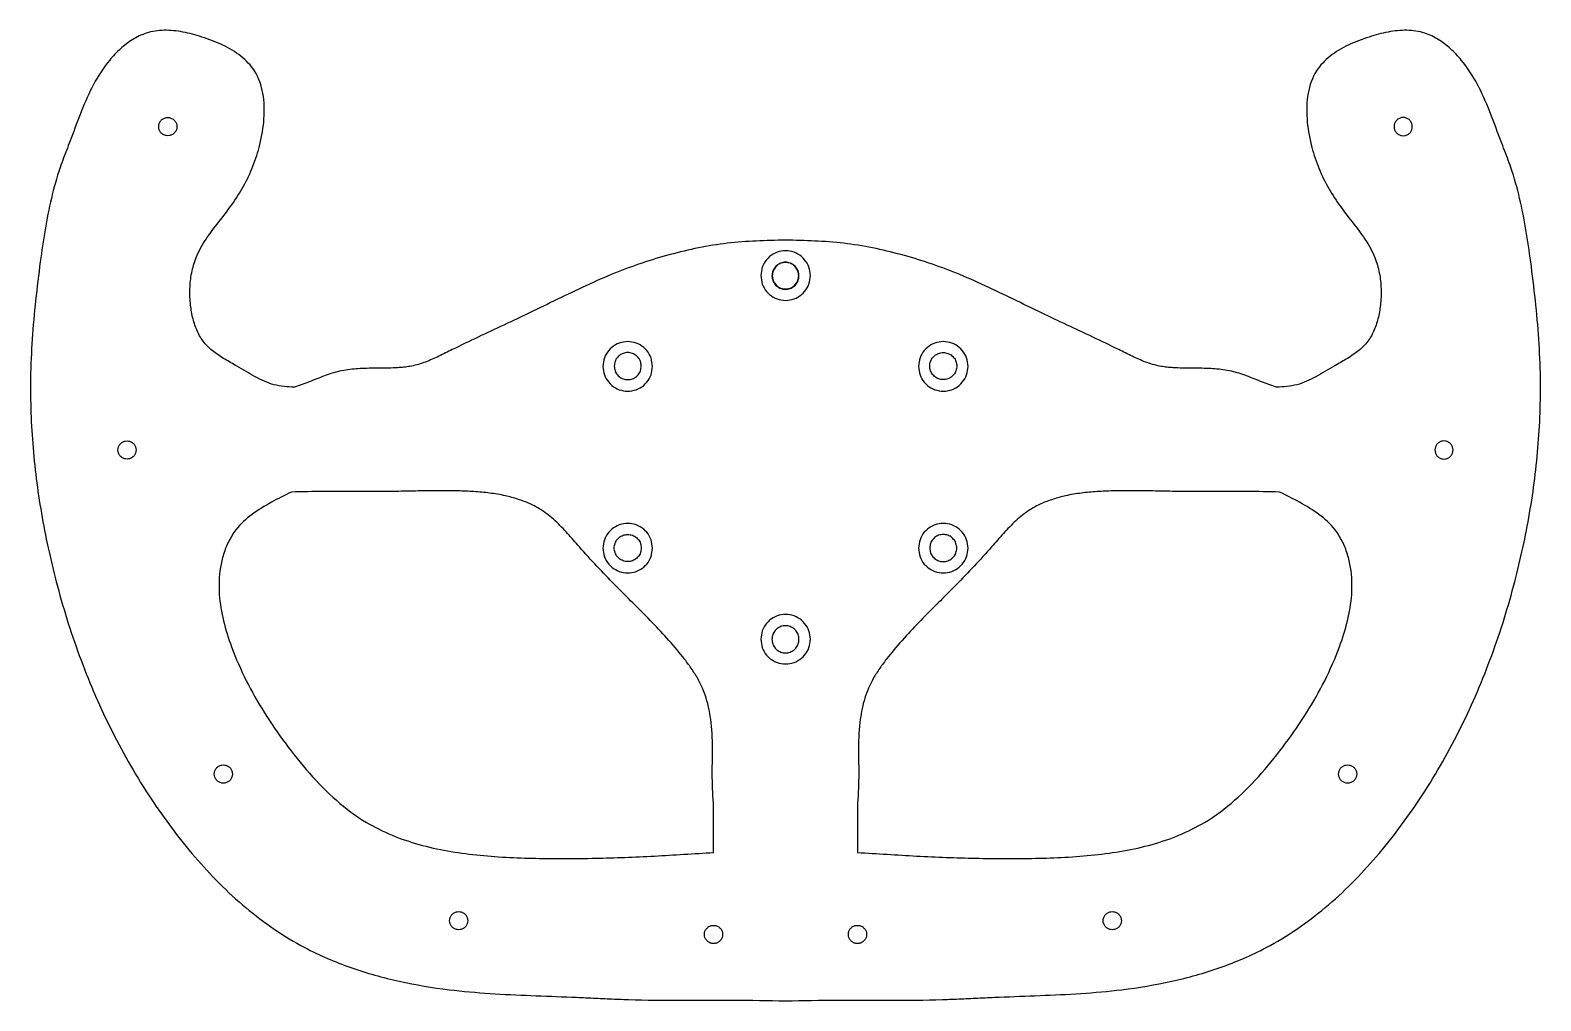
# Model space of a CAD drawing. Extents: x 0 to 290, y 0 to 187.
import ezdxf

# ---------------------------------------------------------------- set-up
doc = ezdxf.new("R2010")
doc.units = 0
doc.layers.get('0').update_dxf_attribs({"linetype": 'CONTINUOUS'})

msp = doc.modelspace()

# ---------------------------------------------------------------- linework, layer by layer
at = {"color": 7}
for points in [[(28.248301, 168.097857)], [(265.616378, 168.097857)], [(147.714059, 139.442969)], [(147.774701, 139.432883)], [(149.958128, 139.471922)], [(117.472319, 122.078086)], [(119.62813, 122.021925)], [(178.094097, 122.083578)], [(180.255126, 122.021925)], [(20.422796, 105.95772)], [(273.441879, 105.95772)], [(117.47208, 87.123582)], [(119.62813, 87.092927)], [(178.09407, 87.118087)], [(180.25538, 87.092927)], [(147.775072, 69.578089)], [(149.958128, 69.59693)], [(38.925772, 43.693734)], [(254.938912, 43.693734)], [(84.143084, 15.510912)], [(209.721603, 15.510912)], [(133.106861, 12.86763)], [(160.757826, 12.86763)]]:
    msp.add_lwpolyline(points, close=True, dxfattribs=at)
for points in [[(131.369049, 28.621984), (131.369049, 37.414304)], [(158.995637, 37.414304), (158.995637, 28.621984)]]:
    msp.add_lwpolyline(points, dxfattribs=at)
for points, knots in [([(50.846415, 118.02364), (49.513844, 118.096416), (46.863117, 118.241181), (43.232262, 120.026859), (40.201263, 121.846834), (37.475146, 123.367029), (35.272946, 124.784314), (33.382798, 126.538624), (32.086174, 128.750007), (31.279993, 131.194789), (30.811261, 133.947569), (30.672976, 136.913154), (30.998746, 140.003951), (31.941006, 143.280565), (33.796831, 146.549331), (36.287691, 149.796622), (38.874458, 153.058645), (41.134457, 156.613014), (42.964707, 160.492025), (44.335139, 164.833374), (45.130603, 169.548692), (45.031376, 174.418668), (43.559009, 178.754052), (40.583922, 181.818487), (37.038865, 183.881179), (33.244267, 185.323668), (29.482325, 186.350679), (25.85104, 186.752295), (22.503359, 186.270517), (19.683038, 184.895788), (17.347376, 183.089771), (14.685846, 180.283315), (12.10193, 176.269897), (9.865817, 171.114741), (8.361998, 166.972479), (7.19856, 163.981366), (6.479515, 162.110861), (5.329907, 158.929307), (4.045096, 154.325117), (2.869571, 148.267373), (1.925746, 141.718266), (1.058965, 134.722636), (0.390329, 127.278311), (-0.024977, 117.821949), (0.394533, 106.336973), (2.165671, 92.947799), (5.212852, 79.292286), (9.58472, 65.497547), (15.552786, 51.755844), (22.875836, 39.061783), (31.40921, 27.588469), (41.173682, 17.740277), (51.446797, 10.651955), (61.597334, 6.301893), (70.951827, 3.702094), (79.947872, 2.21172), (88.410244, 1.477152), (96.272316, 1.120178), (102.720413, 0.900816), (107.757467, 0.661967), (111.387416, 0.489037), (117.157431, 0.261436), (125.073456, 0.186225), (135.12809, 0.280573), (141.831091, 0.172605), (145.182343, 0.118625)], [0, 0, 0, 0, 3.963235, 7.883602, 11.932153, 14.613949, 17.238859, 19.779628, 22.266045, 24.838039, 27.465834, 30.622279, 33.715424, 36.750504, 40.782302, 44.898597, 49.029472, 53.265816, 57.503272, 61.859447, 66.886015, 71.785592, 76.362164, 80.222184, 84.318399, 88.588776, 92.370353, 95.994662, 99.480958, 102.349284, 105.307079, 108.296733, 113.915863, 119.512276, 125.128127, 127.136646, 129.140233, 131.139941, 137.283888, 143.453645, 149.641525, 157.131148, 164.59924, 172.058214, 185.515917, 199.014315, 212.520896, 227.44149, 242.36029, 257.377156, 271.307977, 285.148106, 298.811693, 308.445841, 318.150124, 327.872153, 335.758457, 343.62047, 351.48056, 355.113899, 358.748421, 362.382819, 372.436763, 382.492815, 392.547376, 392.547376, 392.547376, 392.547376]), ([(145.182343, 0.118625), (148.533595, 0.172605), (155.236596, 0.280573), (165.29123, 0.186225), (173.207255, 0.261436), (178.97727, 0.489037), (182.60722, 0.661967), (187.644274, 0.900816), (194.09237, 1.120178), (201.954442, 1.477152), (210.416815, 2.21172), (219.41286, 3.702094), (228.767352, 6.301893), (238.917889, 10.651955), (249.191006, 17.740278), (258.955478, 27.588471), (267.488863, 39.061778), (274.8119, 51.755848), (280.779969, 65.497547), (285.151848, 79.292285), (288.199027, 92.947799), (289.970162, 106.336973), (290.389676, 117.821949), (289.974366, 127.278312), (289.305722, 134.722635), (288.438942, 141.718266), (287.495112, 148.267372), (286.319597, 154.325118), (285.034779, 158.929305), (283.885179, 162.110863), (283.16613, 163.981367), (282.002673, 166.972473), (280.498875, 171.114744), (278.262753, 176.269892), (275.678852, 180.283322), (273.01731, 183.089769), (270.681647, 184.895786), (267.861327, 186.270519), (264.513645, 186.752295), (260.88236, 186.35068), (257.120419, 185.323667), (253.325821, 183.881179), (249.780764, 181.818486), (246.805677, 178.754052), (245.333312, 174.418668), (245.234084, 169.548692), (246.029547, 164.833374), (247.399979, 160.492025), (249.230229, 156.613014), (251.490228, 153.058645), (254.076996, 149.796622), (256.567855, 146.549331), (258.423681, 143.280565), (259.36594, 140.003951), (259.69171, 136.913154), (259.553425, 133.947569), (259.084694, 131.194789), (258.278514, 128.750006), (256.981889, 126.538624), (255.09174, 124.784313), (252.88954, 123.367029), (250.163423, 121.846834), (247.132424, 120.026859), (243.501569, 118.241181), (240.850842, 118.096416), (239.518272, 118.02364)], [0, 0, 0, 0, 10.05456, 20.110613, 30.164557, 33.798955, 37.433477, 41.066816, 48.926906, 56.788919, 64.675223, 74.397252, 84.101534, 93.735683, 107.39927, 121.239401, 135.170226, 150.187088, 165.105889, 180.026486, 193.533066, 207.031464, 220.489167, 227.948142, 235.416234, 242.905857, 249.093737, 255.263493, 261.40744, 263.407147, 265.410736, 267.419258, 273.035107, 278.63152, 284.250645, 287.240306, 290.198102, 293.066424, 296.552723, 300.177032, 303.958608, 308.228984, 312.3252, 316.18522, 320.761792, 325.661368, 330.687936, 335.044111, 339.281567, 343.517911, 347.648786, 351.765081, 355.796879, 358.831959, 361.925105, 365.08155, 367.709344, 370.281338, 372.767756, 375.308525, 377.933435, 380.615231, 384.663781, 388.584149, 392.547384, 392.547384, 392.547384, 392.547384]), ([(28.248301, 168.097857), (28.22753, 168.302576), (28.186286, 168.709081), (27.864278, 169.246421), (27.392544, 169.645955), (26.808252, 169.85787), (26.188218, 169.85787), (25.604738, 169.645955), (25.12976, 169.246421), (24.819807, 168.709081), (24.712292, 168.097857), (24.819807, 167.486632), (25.12976, 166.949293), (25.604738, 166.549758), (26.188218, 166.337844), (26.808252, 166.337844), (27.392544, 166.549758), (27.864278, 166.949293), (28.186286, 167.486632), (28.22753, 167.893138), (28.248301, 168.097857)], [0, 0, 0, 0, 0.610989, 1.213226, 1.824215, 2.435204, 3.037441, 3.64843, 4.25942, 4.861656, 5.472646, 6.083635, 6.685872, 7.296861, 7.90785, 8.510087, 9.121076, 9.732065, 10.334302, 10.945291, 10.945291, 10.945291, 10.945291]), ([(265.616378, 168.097857), (265.595822, 168.302759), (265.555004, 168.709624), (265.233161, 169.247652), (264.761288, 169.647753), (264.176527, 169.859991), (263.556236, 169.859991), (262.971475, 169.647753), (262.499603, 169.247652), (262.177759, 168.709624), (262.136942, 168.302759), (262.116385, 168.097857)], [0, 0, 0, 0, 0.611457, 1.214143, 1.8256, 2.437057, 3.039742, 3.651199, 4.262656, 4.865342, 5.476799, 5.476799, 5.476799, 5.476799]), ([(262.116385, 168.097857), (262.136942, 167.892954), (262.177759, 167.486089), (262.499603, 166.948062), (262.971475, 166.54796), (263.556236, 166.335722), (264.176527, 166.335722), (264.761288, 166.54796), (265.233161, 166.948062), (265.555004, 167.486089), (265.595822, 167.892954), (265.616378, 168.097857)], [0, 0, 0, 0, 0.611457, 1.214143, 1.8256, 2.437057, 3.039742, 3.651199, 4.262656, 4.865342, 5.476799, 5.476799, 5.476799, 5.476799]), ([(145.182343, 146.293645), (141.44073, 146.204403), (133.956048, 146.025884), (122.928681, 143.707962), (113.915333, 140.691316), (106.810573, 137.562542), (101.385161, 134.944691), (96.154281, 132.367136), (91.047669, 129.965689), (86.091606, 127.649511), (81.94528, 125.647271), (78.622388, 123.958471), (76.034985, 122.810726), (73.851214, 122.151418), (72.150504, 121.886418), (70.974948, 121.776819), (69.576123, 121.706974), (67.958668, 121.678331), (66.123906, 121.671665), (64.364754, 121.644956), (62.682276, 121.561333), (61.083377, 121.397658), (59.022703, 121.03036), (56.559278, 120.231222), (53.736953, 119.037693), (51.807454, 118.36079), (50.846415, 118.02364)], [0, 0, 0, 0, 11.207477, 22.419313, 33.641167, 39.670403, 45.696862, 51.712903, 57.16432, 62.625586, 68.124813, 70.976651, 73.807219, 76.609064, 77.784785, 78.966146, 80.14953, 81.985704, 83.818663, 85.653998, 87.26329, 88.870821, 90.472887, 93.533876, 96.611828, 99.666198, 99.666198, 99.666198, 99.666198]), ([(239.518272, 118.02364), (238.557232, 118.36079), (236.627733, 119.037693), (233.805408, 120.231222), (231.341983, 121.03036), (229.28131, 121.397658), (227.682411, 121.561333), (225.999933, 121.644956), (224.240781, 121.671667), (222.406019, 121.678338), (220.788563, 121.706973), (219.389738, 121.776819), (218.214182, 121.886418), (216.513472, 122.151418), (214.329701, 122.810726), (211.742298, 123.958471), (208.419407, 125.647271), (204.273081, 127.649511), (199.317017, 129.965689), (194.210406, 132.367136), (188.979525, 134.944691), (183.554114, 137.562542), (176.449353, 140.691316), (167.436005, 143.707962), (156.408639, 146.025884), (148.923957, 146.204403), (145.182343, 146.293645)], [0, 0, 0, 0, 3.05437, 6.132321, 9.193311, 10.795375, 12.402907, 14.0122, 15.847535, 17.680493, 19.516668, 20.700051, 21.881413, 23.057134, 25.858978, 28.689547, 31.541384, 37.040612, 42.501878, 47.953295, 53.969335, 59.995795, 66.02503, 77.246884, 88.45872, 99.666198, 99.666198, 99.666198, 99.666198]), ([(149.958128, 139.471922), (149.902276, 140.027972), (149.791348, 141.132345), (148.916012, 142.592439), (147.632896, 143.677965), (146.043108, 144.253662), (144.356866, 144.253662), (142.767078, 143.677965), (141.483962, 142.592439), (140.608626, 141.132345), (140.497698, 140.027972), (140.441846, 139.471922)], [0, 0, 0, 0, 1.659279, 3.295502, 4.956712, 6.618958, 8.257754, 9.919999, 11.581209, 13.217432, 14.876711, 14.876711, 14.876711, 14.876711]), ([(140.441846, 139.471922), (140.497698, 138.915873), (140.608626, 137.811499), (141.483962, 136.351405), (142.767078, 135.26588), (144.356866, 134.690183), (146.043108, 134.690183), (147.632896, 135.26588), (148.916012, 136.351405), (149.791348, 137.811499), (149.902276, 138.915873), (149.958128, 139.471922)], [0, 0, 0, 0, 1.659279, 3.295502, 4.956712, 6.618958, 8.257754, 9.919999, 11.581209, 13.217432, 14.876711, 14.876711, 14.876711, 14.876711]), ([(147.774701, 139.432883), (147.744196, 139.737339), (147.683623, 140.341884), (147.205483, 141.141352), (146.50439, 141.735882), (145.635535, 142.051261), (144.71388, 142.051261), (143.845025, 141.735882), (143.143931, 141.141352), (142.665792, 140.341884), (142.605219, 139.737339), (142.574713, 139.432883)], [0, 0, 0, 0, 0.908527, 1.80402, 2.712547, 3.621075, 4.516567, 5.425094, 6.333622, 7.229114, 8.137642, 8.137642, 8.137642, 8.137642]), ([(142.574713, 139.432883), (142.605219, 139.128426), (142.665792, 138.523882), (143.143931, 137.724414), (143.845025, 137.129884), (144.71388, 136.814505), (145.635535, 136.814505), (146.50439, 137.129884), (147.205483, 137.724414), (147.683623, 138.523882), (147.744196, 139.128426), (147.774701, 139.432883)], [0, 0, 0, 0, 0.908527, 1.80402, 2.712547, 3.621075, 4.516567, 5.425094, 6.333622, 7.229114, 8.137642, 8.137642, 8.137642, 8.137642]), ([(147.714059, 139.442969), (147.684688, 139.739351), (147.626359, 140.327955), (147.160822, 141.106546), (146.4777, 141.685529), (145.630911, 141.992643), (144.732632, 141.992643), (143.885843, 141.685529), (143.202722, 141.106546), (142.737184, 140.327955), (142.678855, 139.739351), (142.649484, 139.442969)], [0, 0, 0, 0, 0.884293, 1.756176, 2.641235, 3.526706, 4.399611, 5.285082, 6.170141, 7.042023, 7.926316, 7.926316, 7.926316, 7.926316]), ([(142.649484, 139.442969), (142.678855, 139.146587), (142.737184, 138.557983), (143.202722, 137.779392), (143.885843, 137.200409), (144.732632, 136.893295), (145.630911, 136.893295), (146.4777, 137.200409), (147.160822, 137.779392), (147.626359, 138.557983), (147.684688, 139.146587), (147.714059, 139.442969)], [0, 0, 0, 0, 0.884293, 1.756176, 2.641235, 3.526706, 4.399611, 5.285082, 6.170141, 7.042023, 7.926316, 7.926316, 7.926316, 7.926316]), ([(119.62813, 122.021925), (119.572278, 122.577975), (119.461351, 123.682348), (118.586014, 125.142442), (117.302898, 126.227968), (115.713111, 126.803664), (114.026868, 126.803664), (112.437081, 126.227968), (111.153965, 125.142442), (110.278629, 123.682348), (110.167701, 122.577975), (110.111849, 122.021925)], [0, 0, 0, 0, 1.659279, 3.295502, 4.956712, 6.618958, 8.257754, 9.919999, 11.581209, 13.217432, 14.876711, 14.876711, 14.876711, 14.876711]), ([(180.255126, 122.021925), (180.199274, 122.577975), (180.088347, 123.682348), (179.21301, 125.142442), (177.929894, 126.227968), (176.340107, 126.803664), (174.653864, 126.803664), (173.064077, 126.227968), (171.780961, 125.142442), (170.905624, 123.682348), (170.794697, 122.577975), (170.738845, 122.021925)], [0, 0, 0, 0, 1.659279, 3.295502, 4.956712, 6.618958, 8.257754, 9.919999, 11.581209, 13.217432, 14.876711, 14.876711, 14.876711, 14.876711]), ([(110.111849, 122.021925), (110.167701, 121.465875), (110.278629, 120.361502), (111.153965, 118.901408), (112.437081, 117.815883), (114.026868, 117.240186), (115.713111, 117.240186), (117.302898, 117.815883), (118.586014, 118.901408), (119.461351, 120.361502), (119.572278, 121.465875), (119.62813, 122.021925)], [0, 0, 0, 0, 1.659279, 3.295502, 4.956712, 6.618958, 8.257754, 9.919999, 11.581209, 13.217432, 14.876711, 14.876711, 14.876711, 14.876711]), ([(117.472319, 122.078086), (117.441813, 122.382542), (117.38124, 122.987087), (116.9031, 123.786554), (116.202007, 124.381085), (115.333152, 124.696463), (114.411497, 124.696463), (113.542642, 124.381085), (112.841549, 123.786554), (112.363409, 122.987087), (112.302836, 122.382542), (112.27233, 122.078086)], [0, 0, 0, 0, 0.908527, 1.80402, 2.712547, 3.621075, 4.516567, 5.425094, 6.333622, 7.229114, 8.137642, 8.137642, 8.137642, 8.137642]), ([(112.27233, 122.078086), (112.302836, 121.773629), (112.363409, 121.169084), (112.841549, 120.369617), (113.542642, 119.775087), (114.411497, 119.459708), (115.333152, 119.459708), (116.202007, 119.775087), (116.9031, 120.369617), (117.38124, 121.169084), (117.441813, 121.773629), (117.472319, 122.078086)], [0, 0, 0, 0, 0.908527, 1.80402, 2.712547, 3.621075, 4.516567, 5.425094, 6.333622, 7.229114, 8.137642, 8.137642, 8.137642, 8.137642]), ([(170.738845, 122.021925), (170.794697, 121.465875), (170.905624, 120.361502), (171.780961, 118.901408), (173.064077, 117.815883), (174.653864, 117.240186), (176.340107, 117.240186), (177.929894, 117.815883), (179.21301, 118.901408), (180.088347, 120.361502), (180.199274, 121.465875), (180.255126, 122.021925)], [0, 0, 0, 0, 1.659279, 3.295502, 4.956712, 6.618958, 8.257754, 9.919999, 11.581209, 13.217432, 14.876711, 14.876711, 14.876711, 14.876711]), ([(178.094097, 122.083578), (178.063032, 122.387557), (178.001347, 122.991165), (177.522773, 123.788841), (176.822058, 124.381893), (175.954355, 124.696428), (175.033625, 124.696428), (174.167137, 124.381893), (173.46157, 123.788841), (173.001025, 122.991165), (172.840226, 122.083578), (173.001025, 121.175992), (173.46157, 120.378315), (174.167137, 119.785264), (175.033625, 119.470729), (175.954355, 119.470729), (176.822058, 119.785264), (177.522773, 120.378315), (178.001347, 121.175992), (178.063032, 121.779599), (178.094097, 122.083578)], [0, 0, 0, 0, 0.907309, 1.801634, 2.708943, 3.616252, 4.510577, 5.417886, 6.325195, 7.219519, 8.126829, 9.034138, 9.928462, 10.835772, 11.743081, 12.637405, 13.544715, 14.452024, 15.346348, 16.253658, 16.253658, 16.253658, 16.253658]), ([(20.422796, 105.95772), (20.401888, 106.162321), (20.360369, 106.568594), (20.038252, 107.10549), (19.566619, 107.504658), (18.98259, 107.716364), (18.362869, 107.716364), (17.779658, 107.504658), (17.304759, 107.10549), (16.994777, 106.568594), (16.886547, 105.95772), (16.994777, 105.346847), (17.304759, 104.809951), (17.779658, 104.410782), (18.362869, 104.199077), (18.98259, 104.199077), (19.566619, 104.410782), (20.038252, 104.809951), (20.360369, 105.346847), (20.401888, 105.75312), (20.422796, 105.95772)], [0, 0, 0, 0, 0.610687, 1.212634, 1.823322, 2.434009, 3.035956, 3.646643, 4.25733, 4.859277, 5.469965, 6.080652, 6.682599, 7.293286, 7.903973, 8.50592, 9.116608, 9.727295, 10.329242, 10.939929, 10.939929, 10.939929, 10.939929]), ([(273.441879, 105.95772), (273.421445, 106.162726), (273.380869, 106.569795), (273.059122, 107.108212), (272.587161, 107.508636), (272.00217, 107.721058), (271.381602, 107.721058), (270.79661, 107.508636), (270.32465, 107.108212), (270.002902, 106.569795), (269.962327, 106.162726), (269.941892, 105.95772)], [0, 0, 0, 0, 0.611722, 1.214662, 1.826384, 2.438107, 3.041047, 3.652769, 4.264491, 4.867431, 5.479153, 5.479153, 5.479153, 5.479153]), ([(269.941892, 105.95772), (269.962327, 105.752714), (270.002902, 105.345645), (270.32465, 104.807228), (270.79661, 104.406805), (271.381602, 104.194383), (272.00217, 104.194383), (272.587161, 104.406805), (273.059122, 104.807228), (273.380869, 105.345645), (273.421445, 105.752714), (273.441879, 105.95772)], [0, 0, 0, 0, 0.611722, 1.214662, 1.826384, 2.438107, 3.041047, 3.652769, 4.264491, 4.867431, 5.479153, 5.479153, 5.479153, 5.479153]), ([(50.244995, 97.885744), (48.955905, 97.240603), (46.360274, 95.941589), (42.62618, 93.731934), (39.811532, 91.154291), (38.137679, 88.425148), (37.164576, 85.963472), (36.368708, 82.562778), (36.225351, 78.196169), (37.107467, 73.073468), (38.878685, 67.510522), (41.470175, 61.580085), (44.991717, 55.405335), (49.082564, 49.483993), (53.608126, 43.772457), (58.730671, 38.540876), (65.557579, 33.419902), (74.773864, 29.748401), (85.844185, 27.917643), (97.210851, 27.402805), (108.611933, 27.437166), (120.011952, 27.892876), (127.575326, 28.378433), (131.369049, 28.621984)], [0, 0, 0, 0, 4.324334, 8.707202, 12.992982, 15.601553, 18.246663, 20.90241, 26.047497, 31.221473, 36.427161, 43.529846, 50.596178, 57.718092, 65.104156, 72.43381, 79.630057, 90.551226, 101.786801, 113.168355, 124.65244, 135.984566, 147.389053, 147.389053, 147.389053, 147.389053]), ([(131.369049, 37.414304), (131.253561, 39.283603), (131.022367, 43.02575), (131.228715, 48.642675), (131.032901, 53.083203), (130.491428, 56.277589), (129.984863, 58.259972), (129.248889, 60.284842), (128.211888, 62.301021), (126.911013, 64.295191), (125.000394, 66.818563), (122.438062, 69.816264), (119.192075, 73.232429), (115.808982, 76.615837), (112.374125, 80.062309), (108.922707, 83.628076), (105.906505, 86.919885), (103.33299, 89.919552), (100.981327, 92.397543), (98.564286, 94.345196), (96.106579, 95.658054), (93.779168, 96.542337), (91.182536, 97.235555), (88.348736, 97.718761), (85.304835, 97.994931), (81.819781, 98.125532), (77.896437, 98.139084), (73.538005, 98.062503), (68.528716, 97.965771), (62.867614, 97.971086), (56.55573, 98.017389), (52.348612, 97.929626), (50.244995, 97.885744)], [0, 0, 0, 0, 5.614437, 11.239531, 16.856515, 18.9043, 20.949854, 22.986848, 25.354323, 27.733559, 30.12156, 34.845487, 39.555055, 44.255702, 49.199246, 54.152481, 59.142543, 62.590153, 66.009126, 69.38231, 71.84636, 74.336699, 76.83632, 79.897869, 82.948716, 85.999163, 90.357843, 94.717022, 99.076433, 105.388132, 111.699661, 118.011537, 118.011537, 118.011537, 118.011537]), ([(240.119691, 97.885744), (238.016074, 97.929626), (233.808956, 98.017389), (227.497072, 97.971086), (221.83597, 97.965771), (216.826682, 98.062503), (212.468249, 98.139084), (208.544906, 98.125532), (205.059851, 97.994931), (202.01595, 97.718761), (199.182151, 97.235555), (196.585518, 96.542337), (194.258108, 95.658054), (191.800401, 94.345196), (189.38336, 92.397544), (187.031697, 89.919551), (184.458181, 86.919886), (181.441981, 83.628076), (177.990562, 80.06231), (174.555704, 76.615838), (171.172611, 73.232429), (167.926624, 69.816264), (165.364291, 66.818563), (163.453675, 64.29519), (162.152799, 62.301021), (161.115798, 60.284842), (160.379823, 58.259972), (159.873258, 56.277589), (159.331785, 53.083203), (159.135971, 48.642675), (159.34232, 43.02575), (159.111125, 39.283603), (158.995637, 37.414304)], [0, 0, 0, 0, 6.311875, 12.623405, 18.935103, 23.294515, 27.653693, 32.012374, 35.062821, 38.113668, 41.175216, 43.674838, 46.165177, 48.629227, 52.002411, 55.421383, 58.868994, 63.859055, 68.81229, 73.755834, 78.456482, 83.16605, 87.889976, 90.277977, 92.657213, 95.024688, 97.061683, 99.107236, 101.155021, 106.772005, 112.3971, 118.011536, 118.011536, 118.011536, 118.011536]), ([(158.995637, 28.621984), (162.78936, 28.378433), (170.352734, 27.892876), (181.752754, 27.437166), (193.153835, 27.402805), (204.520501, 27.917643), (215.590822, 29.748401), (224.807108, 33.419902), (231.634015, 38.540876), (236.756561, 43.772457), (241.282122, 49.483993), (245.37297, 55.405335), (248.894512, 61.580085), (251.486001, 67.510522), (253.25722, 73.073468), (254.139335, 78.196169), (253.995978, 82.562778), (253.200111, 85.963472), (252.227007, 88.425148), (250.553155, 91.154291), (247.738506, 93.731934), (244.004412, 95.941589), (241.408782, 97.240603), (240.119691, 97.885744)], [0, 0, 0, 0, 11.404488, 22.736613, 34.220698, 45.602253, 56.837828, 67.758997, 74.955243, 82.284897, 89.670962, 96.792876, 103.859207, 110.961892, 116.16758, 121.341557, 126.486644, 129.142391, 131.787501, 134.396071, 138.681851, 143.064719, 147.389053, 147.389053, 147.389053, 147.389053]), ([(119.62813, 87.092927), (119.572278, 87.648977), (119.461351, 88.75335), (118.586014, 90.213444), (117.302898, 91.29897), (115.713111, 91.874667), (114.026868, 91.874667), (112.437081, 91.29897), (111.153965, 90.213444), (110.278629, 88.75335), (110.167701, 87.648977), (110.111849, 87.092927)], [0, 0, 0, 0, 1.659279, 3.295502, 4.956712, 6.618958, 8.257754, 9.919999, 11.581209, 13.217432, 14.876711, 14.876711, 14.876711, 14.876711]), ([(180.25538, 87.092927), (180.199528, 87.648977), (180.088601, 88.75335), (179.213264, 90.213444), (177.930148, 91.29897), (176.340361, 91.874667), (174.654118, 91.874667), (173.064331, 91.29897), (171.781215, 90.213444), (170.905878, 88.75335), (170.794951, 87.648977), (170.739099, 87.092927)], [0, 0, 0, 0, 1.659279, 3.295502, 4.956712, 6.618958, 8.257754, 9.919999, 11.581209, 13.217432, 14.876711, 14.876711, 14.876711, 14.876711]), ([(110.111849, 87.092927), (110.167701, 86.536878), (110.278629, 85.432505), (111.153965, 83.972411), (112.437081, 82.886885), (114.026868, 82.311188), (115.713111, 82.311188), (117.302898, 82.886885), (118.586014, 83.972411), (119.461351, 85.432505), (119.572278, 86.536878), (119.62813, 87.092927)], [0, 0, 0, 0, 1.659279, 3.295502, 4.956712, 6.618958, 8.257754, 9.919999, 11.581209, 13.217432, 14.876711, 14.876711, 14.876711, 14.876711]), ([(117.47208, 87.123582), (117.441016, 87.427561), (117.379331, 88.031168), (116.900756, 88.828845), (116.200042, 89.421896), (115.332339, 89.736431), (114.411608, 89.736431), (113.545121, 89.421896), (112.839554, 88.828845), (112.379009, 88.031168), (112.218209, 87.123582), (112.379009, 86.215996), (112.839554, 85.418319), (113.545121, 84.825268), (114.411608, 84.510733), (115.332339, 84.510733), (116.200042, 84.825268), (116.900756, 85.418319), (117.379331, 86.215996), (117.441016, 86.819603), (117.47208, 87.123582)], [0, 0, 0, 0, 0.907309, 1.801633, 2.708943, 3.616252, 4.510576, 5.417885, 6.325195, 7.219519, 8.126828, 9.034137, 9.928462, 10.835771, 11.74308, 12.637404, 13.544714, 14.452023, 15.346347, 16.253656, 16.253656, 16.253656, 16.253656]), ([(170.739099, 87.092927), (170.794951, 86.536878), (170.905878, 85.432505), (171.781215, 83.972411), (173.064331, 82.886885), (174.654118, 82.311188), (176.340361, 82.311188), (177.930148, 82.886885), (179.213264, 83.972411), (180.088601, 85.432505), (180.199528, 86.536878), (180.25538, 87.092927)], [0, 0, 0, 0, 1.659279, 3.295502, 4.956712, 6.618958, 8.257754, 9.919999, 11.581209, 13.217432, 14.876711, 14.876711, 14.876711, 14.876711]), ([(178.09407, 87.118087), (178.063565, 87.422543), (178.002992, 88.027088), (177.524852, 88.826555), (176.823759, 89.421086), (175.954904, 89.736464), (175.033249, 89.736464), (174.164394, 89.421086), (173.463301, 88.826555), (172.985161, 88.027088), (172.924588, 87.422543), (172.894082, 87.118087)], [0, 0, 0, 0, 0.908527, 1.80402, 2.712547, 3.621075, 4.516567, 5.425094, 6.333622, 7.229114, 8.137642, 8.137642, 8.137642, 8.137642]), ([(172.894082, 87.118087), (172.924588, 86.81363), (172.985161, 86.209085), (173.463301, 85.409618), (174.164394, 84.815088), (175.033249, 84.499709), (175.954904, 84.499709), (176.823759, 84.815088), (177.524852, 85.409618), (178.002992, 86.209085), (178.063565, 86.81363), (178.09407, 87.118087)], [0, 0, 0, 0, 0.908527, 1.80402, 2.712547, 3.621075, 4.516567, 5.425094, 6.333622, 7.229114, 8.137642, 8.137642, 8.137642, 8.137642]), ([(149.958128, 69.59693), (149.902276, 70.15298), (149.791348, 71.257353), (148.916012, 72.717447), (147.632896, 73.802972), (146.043108, 74.378669), (144.356866, 74.378669), (142.767078, 73.802972), (141.483962, 72.717447), (140.608626, 71.257353), (140.497698, 70.15298), (140.441846, 69.59693)], [0, 0, 0, 0, 1.659279, 3.295502, 4.956712, 6.618958, 8.257754, 9.919999, 11.581209, 13.217432, 14.876711, 14.876711, 14.876711, 14.876711]), ([(147.775072, 69.578089), (147.744566, 69.882545), (147.683993, 70.48709), (147.205854, 71.286558), (146.50476, 71.881088), (145.635906, 72.196466), (144.71425, 72.196466), (143.845395, 71.881088), (143.144302, 71.286558), (142.666162, 70.48709), (142.605589, 69.882545), (142.575084, 69.578089)], [0, 0, 0, 0, 0.908527, 1.80402, 2.712547, 3.621075, 4.516567, 5.425094, 6.333622, 7.229114, 8.137642, 8.137642, 8.137642, 8.137642]), ([(140.441846, 69.59693), (140.497698, 69.04088), (140.608626, 67.936507), (141.483962, 66.476413), (142.767078, 65.390887), (144.356866, 64.81519), (146.043108, 64.81519), (147.632896, 65.390887), (148.916012, 66.476413), (149.791348, 67.936507), (149.902276, 69.04088), (149.958128, 69.59693)], [0, 0, 0, 0, 1.659279, 3.295502, 4.956712, 6.618958, 8.257754, 9.919999, 11.581209, 13.217432, 14.876711, 14.876711, 14.876711, 14.876711]), ([(142.575084, 69.578089), (142.605589, 69.273632), (142.666162, 68.669088), (143.144302, 67.86962), (143.845395, 67.27509), (144.71425, 66.959711), (145.635906, 66.959711), (146.50476, 67.27509), (147.205854, 67.86962), (147.683993, 68.669088), (147.744566, 69.273632), (147.775072, 69.578089)], [0, 0, 0, 0, 0.908527, 1.80402, 2.712547, 3.621075, 4.516567, 5.425094, 6.333622, 7.229114, 8.137642, 8.137642, 8.137642, 8.137642]), ([(38.925772, 43.693734), (38.905032, 43.89848), (38.86385, 44.305037), (38.541866, 44.842477), (38.07011, 45.242093), (37.485759, 45.454055), (36.865654, 45.454055), (36.282115, 45.242093), (35.807119, 44.842477), (35.497172, 44.305037), (35.389818, 43.693734), (35.497172, 43.082431), (35.807119, 42.544991), (36.282115, 42.145375), (36.865654, 41.933414), (37.485759, 41.933414), (38.07011, 42.145375), (38.541866, 42.544991), (38.86385, 43.082431), (38.905032, 43.488988), (38.925772, 43.693734)], [0, 0, 0, 0, 0.611057, 1.213359, 1.824416, 2.435473, 3.037775, 3.648832, 4.259889, 4.862191, 5.473248, 6.084305, 6.686606, 7.297663, 7.90872, 8.511022, 9.122079, 9.733136, 10.335438, 10.946495, 10.946495, 10.946495, 10.946495]), ([(254.938912, 43.693734), (254.918186, 43.898491), (254.877031, 44.305072), (254.555058, 44.842555), (254.083291, 45.242207), (253.498915, 45.454189), (252.878779, 45.454189), (252.295213, 45.242207), (251.820209, 44.842555), (251.510265, 44.305072), (251.402981, 43.693734), (251.510265, 43.082396), (251.820209, 42.544913), (252.295213, 42.145261), (252.878779, 41.933279), (253.498915, 41.933279), (254.083291, 42.145261), (254.555058, 42.544913), (254.877031, 43.082396), (254.918186, 43.488977), (254.938912, 43.693734)], [0, 0, 0, 0, 0.611087, 1.213417, 1.824504, 2.43559, 3.037921, 3.649007, 4.260094, 4.862424, 5.473511, 6.084598, 6.686928, 7.298015, 7.909101, 8.511432, 9.122518, 9.733605, 10.335935, 10.947022, 10.947022, 10.947022, 10.947022]), ([(84.143084, 15.510912), (84.122175, 15.715513), (84.080657, 16.121786), (83.75854, 16.658682), (83.286906, 17.057851), (82.702877, 17.269556), (82.083156, 17.269556), (81.499945, 17.057851), (81.025046, 16.658682), (80.715064, 16.121786), (80.606834, 15.510912), (80.715064, 14.900038), (81.025046, 14.363142), (81.499945, 13.963974), (82.083156, 13.752268), (82.702877, 13.752268), (83.286906, 13.963974), (83.75854, 14.363142), (84.080657, 14.900038), (84.122175, 15.306312), (84.143084, 15.510912)], [0, 0, 0, 0, 0.610687, 1.212635, 1.823322, 2.43401, 3.035957, 3.646644, 4.257332, 4.859279, 5.469966, 6.080654, 6.682601, 7.293289, 7.903976, 8.505923, 9.116611, 9.727298, 10.329246, 10.939933, 10.939933, 10.939933, 10.939933]), ([(133.106861, 12.86763), (133.085952, 13.07223), (133.044434, 13.478504), (132.722317, 14.0154), (132.250684, 14.414568), (131.666654, 14.626274), (131.046934, 14.626274), (130.463722, 14.414568), (129.988823, 14.0154), (129.678841, 13.478504), (129.570611, 12.86763), (129.678841, 12.256756), (129.988823, 11.71986), (130.463722, 11.320691), (131.046934, 11.108986), (131.666654, 11.108986), (132.250684, 11.320691), (132.722317, 11.71986), (133.044434, 12.256756), (133.085952, 12.663029), (133.106861, 12.86763)], [0, 0, 0, 0, 0.610687, 1.212635, 1.823322, 2.434009, 3.035957, 3.646644, 4.257331, 4.859279, 5.469966, 6.080653, 6.682601, 7.293288, 7.903976, 8.505923, 9.11661, 9.727298, 10.329245, 10.939932, 10.939932, 10.939932, 10.939932]), ([(160.757826, 12.86763), (160.736917, 13.07223), (160.695398, 13.478504), (160.373281, 14.0154), (159.901648, 14.414568), (159.317619, 14.626274), (158.697898, 14.626274), (158.114687, 14.414568), (157.639787, 14.0154), (157.329805, 13.478504), (157.221575, 12.86763), (157.329805, 12.256756), (157.639787, 11.71986), (158.114687, 11.320691), (158.697898, 11.108986), (159.317619, 11.108986), (159.901648, 11.320691), (160.373281, 11.71986), (160.695398, 12.256756), (160.736917, 12.663029), (160.757826, 12.86763)], [0, 0, 0, 0, 0.610687, 1.212635, 1.823322, 2.43401, 3.035957, 3.646644, 4.257332, 4.859279, 5.469967, 6.080654, 6.682601, 7.293289, 7.903976, 8.505924, 9.116611, 9.727298, 10.329246, 10.939933, 10.939933, 10.939933, 10.939933]), ([(209.721603, 15.510912), (209.700694, 15.715513), (209.659175, 16.121786), (209.337059, 16.658682), (208.865425, 17.057851), (208.281396, 17.269556), (207.661675, 17.269556), (207.078464, 17.057851), (206.603565, 16.658682), (206.293583, 16.121786), (206.185353, 15.510912), (206.293583, 14.900038), (206.603565, 14.363142), (207.078464, 13.963974), (207.661675, 13.752268), (208.281396, 13.752268), (208.865425, 13.963974), (209.337059, 14.363142), (209.659175, 14.900038), (209.700694, 15.306312), (209.721603, 15.510912)], [0, 0, 0, 0, 0.610687, 1.212635, 1.823322, 2.434009, 3.035957, 3.646644, 4.257331, 4.859279, 5.469966, 6.080653, 6.682601, 7.293288, 7.903976, 8.505923, 9.11661, 9.727298, 10.329245, 10.939932, 10.939932, 10.939932, 10.939932])]:
    msp.add_open_spline(points, degree=3, knots=knots, dxfattribs=at)

doc.saveas('drawing.dxf')
